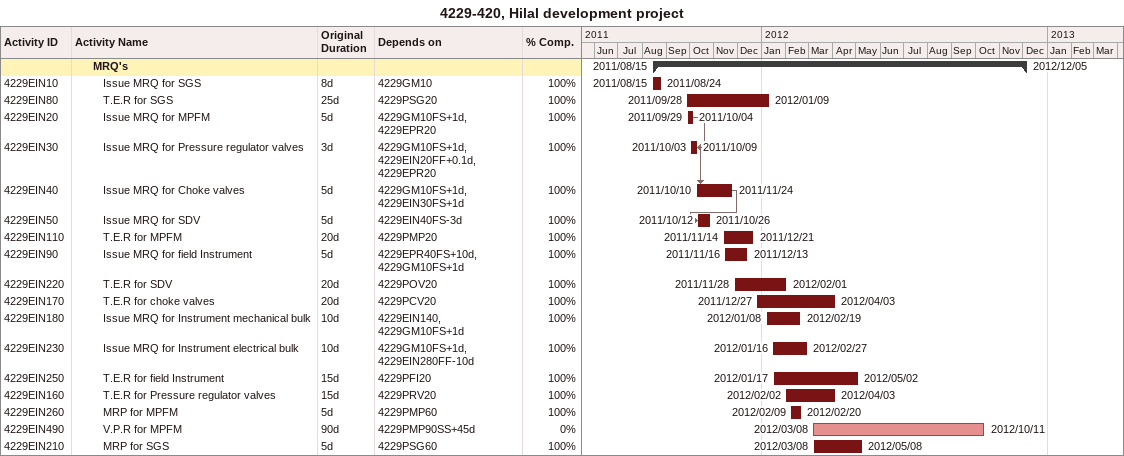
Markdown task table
4229-420, Hilal development project

| ID | Level | Task | Original duration | Start | Finish | Predecessors | % complete |
|---|---|---|---|---|---|---|---|
|  | 3 | **MRQ's** |  | 2011-08-15 | 2012-12-05 |  |  |
| 4229EIN10 | 4 | Issue MRQ for SGS | 8d | 2011-08-15 | 2011-08-24 | 4229GM10 | 100 |
| 4229EIN80 | 4 | T.E.R for SGS | 25d | 2011-09-28 | 2012-01-09 | 4229PSG20 | 100 |
| 4229EIN20 | 4 | Issue MRQ for MPFM | 5d | 2011-09-29 | 2011-10-04 | 4229GM10FS+1d, 4229EPR20 | 100 |
| 4229EIN30 | 4 | Issue MRQ for Pressure regulator valves | 3d | 2011-10-03 | 2011-10-09 | 4229GM10FS+1d, 4229EIN20FF+0.1d, 4229EPR20 | 100 |
| 4229EIN40 | 4 | Issue MRQ for Choke valves | 5d | 2011-10-10 | 2011-11-24 | 4229GM10FS+1d, 4229EIN30FS+1d | 100 |
| 4229EIN50 | 4 | Issue MRQ for SDV | 5d | 2011-10-12 | 2011-10-26 | 4229EIN40FS-3d | 100 |
| 4229EIN110 | 4 | T.E.R for MPFM | 20d | 2011-11-14 | 2011-12-21 | 4229PMP20 | 100 |
| 4229EIN90 | 4 | Issue MRQ for field Instrument | 5d | 2011-11-16 | 2011-12-13 | 4229EPR40FS+10d, 4229GM10FS+1d | 100 |
| 4229EIN220 | 4 | T.E.R for SDV | 20d | 2011-11-28 | 2012-02-01 | 4229POV20 | 100 |
| 4229EIN170 | 4 | T.E.R for choke valves | 20d | 2011-12-27 | 2012-04-03 | 4229PCV20 | 100 |
| 4229EIN180 | 4 | Issue MRQ for Instrument mechanical bulk | 10d | 2012-01-08 | 2012-02-19 | 4229EIN140, 4229GM10FS+1d | 100 |
| 4229EIN230 | 4 | Issue MRQ for Instrument electrical bulk | 10d | 2012-01-16 | 2012-02-27 | 4229GM10FS+1d, 4229EIN280FF-10d | 100 |
| 4229EIN250 | 4 | T.E.R for field Instrument | 15d | 2012-01-17 | 2012-05-02 | 4229PFI20 | 100 |
| 4229EIN160 | 4 | T.E.R for Pressure regulator valves | 15d | 2012-02-02 | 2012-04-03 | 4229PRV20 | 100 |
| 4229EIN260 | 4 | MRP for MPFM | 5d | 2012-02-09 | 2012-02-20 | 4229PMP60 | 100 |
| 4229EIN490 | 4 | V.P.R for MPFM | 90d | 2012-03-08 | 2012-10-11 | 4229PMP90SS+45d | 0 |
| 4229EIN210 | 4 | MRP for SGS | 5d | 2012-03-08 | 2012-05-08 | 4229PSG60 | 100 |
